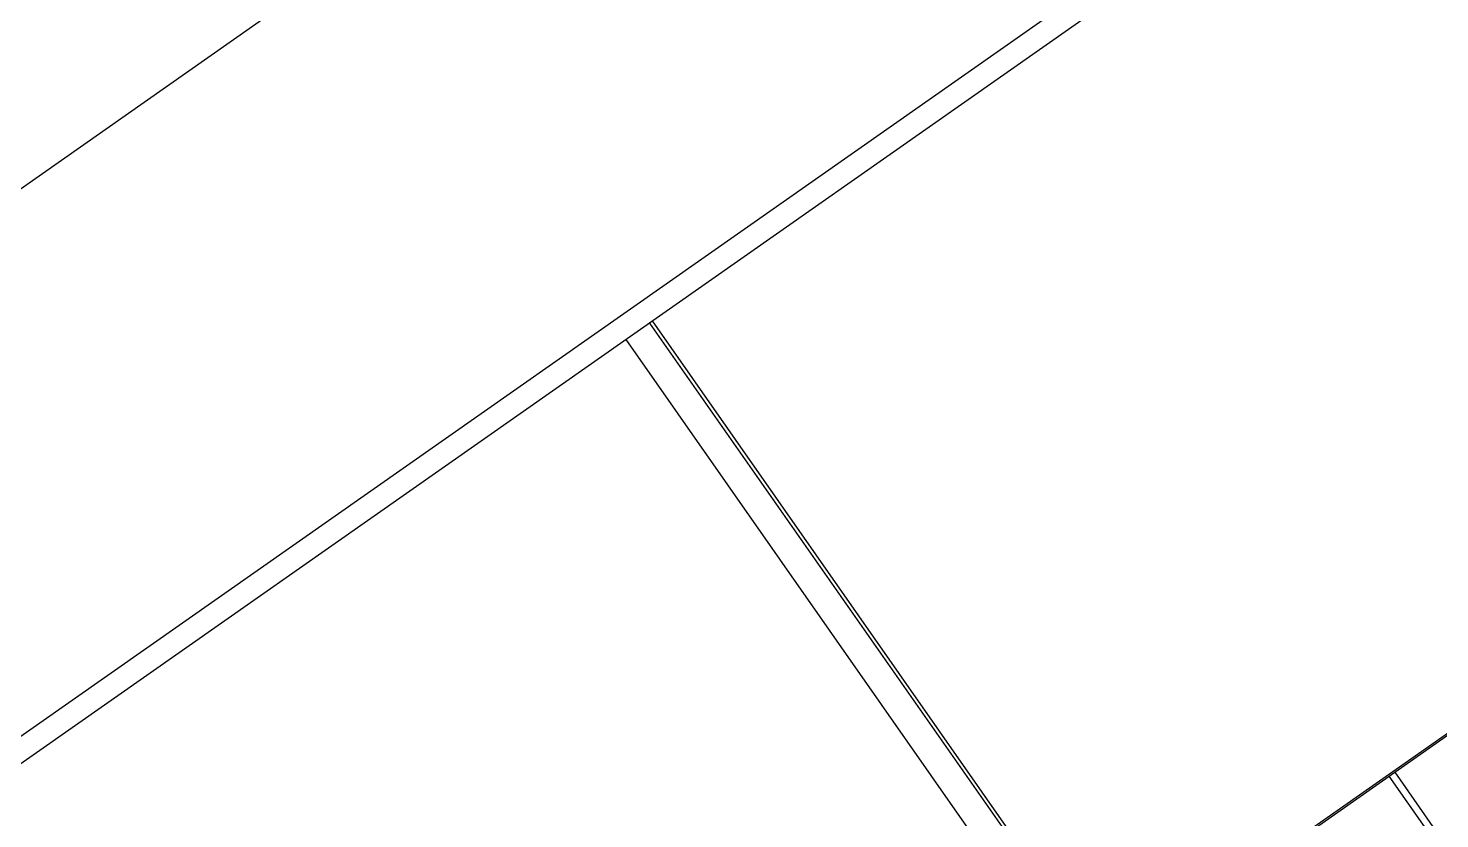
# Model space of a CAD drawing. Header units: millimetres. Extents: x 152904052 to 153933663, y 538271515 to 539240469.
# Drawn here: x 153465432 to 153465627, y 538578867.3 to 538578976.4 of the extents above; entities that cross this region are included whole.
import ezdxf

# ---------------------------------------------------------------- set-up
doc = ezdxf.new("R2010")
doc.units = ezdxf.units.MM
doc.layers.add('POWR', color=5, linetype='Continuous')

msp = doc.modelspace()

# ---------------------------------------------------------------- linework, layer by layer
at = {"layer": 'POWR', "color": 7}
for p, q in [((153465693.97, 538579138.37), (153464849.42, 538578547.01)), ((153465729.47, 538579087.66), (153464884.93, 538578496.3)), ((153465731.25, 538579085.12), (153464886.71, 538578493.76)), ((153465733.09, 538578952.61), (153465602.02, 538578860.84)), ((153465602.14, 538578860.67), (153465733.2, 538578952.45)), ((153465517.86, 538578935.7), (153465704.5, 538578669.15)), ((153465704.91, 538578669.44), (153465518.27, 538578935.99)), ((153465514.59, 538578933.41), (153465701.23, 538578666.86)), ((153465619.99, 538578873.18), (153465633.53, 538578853.85)), ((153465620.78, 538578873.72), (153465634.31, 538578854.39))]:
    msp.add_line(p, q, dxfattribs=at)

doc.saveas('drawing.dxf')
